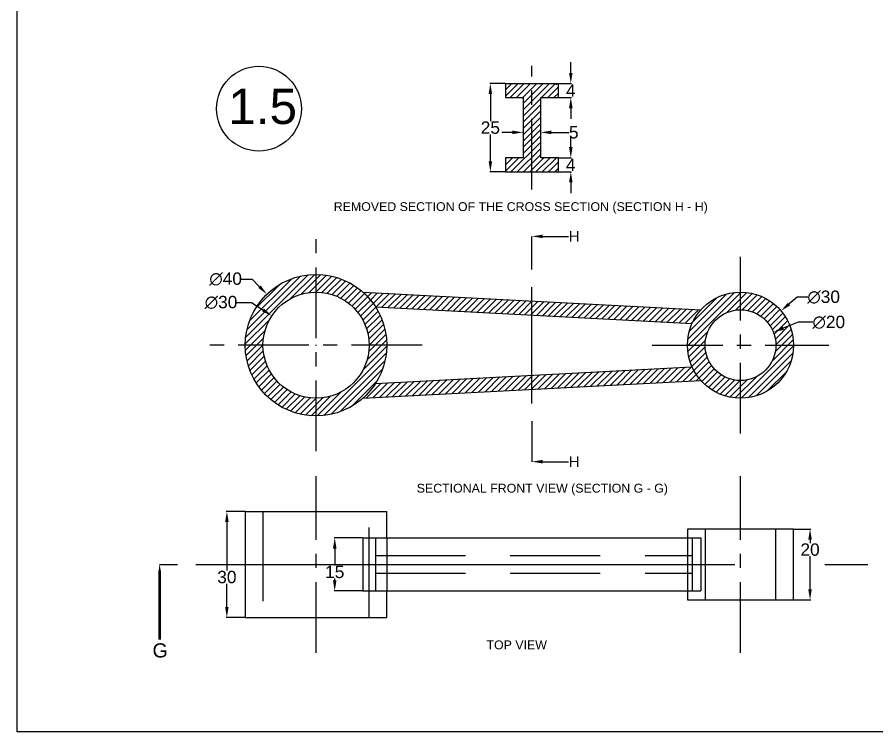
# Model space of a CAD drawing. Header units: inches. Extents: x 0 to 2841, y -1 to 568.
# Drawn here: x 579.6 to 822.6, y 0 to 202.1 of the extents above; entities that cross this region are included whole.
import ezdxf
from ezdxf import colors
from ezdxf.entities.mleader import LeaderData, LeaderLine
from ezdxf.math import Vec2, Vec3

# ---------------------------------------------------------------- set-up
doc = ezdxf.new("R2010")
doc.units = ezdxf.units.IN
doc.header["$LTSCALE"] = 8
doc.header["$MEASUREMENT"] = 0
for name, pattern in [('CENTER2', [28.575, 19.05, -3.175, 3.175, -3.175]), ('CENTERX2', [4, 2.5, -0.5, 0.5, -0.5]), ('HIDDEN2', [4.7625, 3.175, -1.5875])]:
    doc.linetypes.add(name, pattern=pattern)
doc.styles.get("Standard").update_dxf_attribs({"font": 'arial.ttf'})
doc.dimstyles.get("Standard").update_dxf_attribs({"dimtxt": 3.5, "dimasz": 3, "dimexe": 0.18, "dimexo": 0.0625, "dimgap": 0.09, "dimtad": 0, "dimtih": 1, "dimtoh": 1, "dimdec": 0, "dimzin": 0, "dimdsep": 46, "dimtxsty": 'Standard', "dimcen": 0.09, "dimclrd": 3, "dimclre": 3, "dimclrt": 3, "dimadec": 0, "dimazin": 0, "dimtfac": 1, "dimtdec": 0, "dimtofl": 0, "dimtmove": 0, "dimatfit": 3, "dimfxl": 1, "dimtolj": 1, "dimtzin": 0, "dimarcsym": 0})

# ---------------------------------------------------------------- blocks, each defined once
blk = doc.blocks.new('*D106')
at = {"color": 3, "linetype": 'Continuous', "lineweight": -2, "transparency": 16777216}
for p, q in [((719.62, 169.52), (716.62, 169.52)), ((722.62, 169.42), (722.62, 169.7)), ((727.62, 169.42), (727.62, 169.7)), ((730.62, 169.52), (735.7, 169.52))]:
    blk.add_line(p, q, dxfattribs=at)
at = {"color": 3, "linetype": 'Continuous', "transparency": 16777216}
for points in [[(719.62, 170.02), (719.62, 169.02), (722.62, 169.52)], [(730.62, 170.02), (730.62, 169.02), (727.62, 169.52)]]:
    blk.add_solid(points, dxfattribs=at)
at = {"layer": 'Defpoints', "color": 0, "linetype": 'Continuous', "transparency": 16777216}
for p in [(722.62, 169.36), (727.62, 169.52), (727.62, 169.36)]:
    blk.add_point(p, dxfattribs=at)
at = {"color": 3, "linetype": 'Continuous', "transparency": 16777216, "insert": (736.95, 169.52), "char_height": 3.5, "attachment_point": 5}
blk.add_mtext('\\A1;5', dxfattribs=at)
blk = doc.blocks.new('*D107')
at = {"color": 3, "linetype": 'Continuous', "lineweight": -2, "transparency": 16777216}
for p, q in [((736.12, 165.35), (736.12, 168.35)), ((732.68, 162.35), (736.3, 162.35)), ((732.68, 158.35), (736.3, 158.35)), ((736.12, 155.35), (736.12, 152.35))]:
    blk.add_line(p, q, dxfattribs=at)
at = {"color": 3, "linetype": 'Continuous', "transparency": 16777216}
for points in [[(735.62, 165.35), (736.62, 165.35), (736.12, 162.35)], [(735.62, 155.35), (736.62, 155.35), (736.12, 158.35)]]:
    blk.add_solid(points, dxfattribs=at)
at = {"layer": 'Defpoints', "color": 0, "linetype": 'Continuous', "transparency": 16777216}
for p in [(732.62, 162.35), (732.62, 158.35), (736.12, 158.35)]:
    blk.add_point(p, dxfattribs=at)
at = {"color": 3, "linetype": 'Continuous', "transparency": 16777216, "insert": (736.12, 160.35), "char_height": 3.5, "attachment_point": 5}
blk.add_mtext('\\A1;4', dxfattribs=at)
blk = doc.blocks.new('*D111')
at = {"color": 3, "linetype": 'Continuous', "lineweight": -2, "transparency": 16777216}
for p, q in [((800.11, 122.93), (797.82, 120.99)), ((803.11, 122.93), (800.11, 122.93)), ((784.1, 109.26), (784.1, 109.44)), ((784.01, 109.35), (784.19, 109.35))]:
    blk.add_line(p, q, dxfattribs=at)
at = {"color": 3, "linetype": 'Continuous', "transparency": 16777216}
blk.add_solid([(797.5, 121.37), (798.15, 120.61), (795.53, 119.05)], dxfattribs=at)
at = {"layer": 'Defpoints', "color": 0, "linetype": 'Continuous', "transparency": 16777216}
for p in [(795.53, 119.05), (772.66, 99.64)]:
    blk.add_point(p, dxfattribs=at)
at = {"color": 3, "linetype": 'Continuous', "transparency": 16777216, "insert": (807.6, 122.93), "char_height": 3.5, "attachment_point": 5}
blk.add_mtext('\\A1;∅30', dxfattribs=at)
blk = doc.blocks.new('*D112')
at = {"color": 3, "linetype": 'Continuous', "lineweight": -2, "transparency": 16777216}
for p, q in [((800.38, 115.81), (796.18, 114.14)), ((804.55, 115.81), (800.38, 115.81)), ((784.1, 109.26), (784.1, 109.44)), ((784.01, 109.35), (784.19, 109.35))]:
    blk.add_line(p, q, dxfattribs=at)
at = {"color": 3, "linetype": 'Continuous', "transparency": 16777216}
blk.add_solid([(796, 114.61), (796.36, 113.68), (793.39, 113.03)], dxfattribs=at)
at = {"layer": 'Defpoints', "color": 0, "linetype": 'Continuous', "transparency": 16777216}
for p in [(793.39, 113.03), (774.8, 105.66)]:
    blk.add_point(p, dxfattribs=at)
at = {"color": 3, "linetype": 'Continuous', "transparency": 16777216, "insert": (809.05, 115.81), "char_height": 3.5, "attachment_point": 5}
blk.add_mtext('\\A1;∅20', dxfattribs=at)
blk = doc.blocks.new('*D113')
at = {"color": 3, "linetype": 'Continuous', "lineweight": -2, "transparency": 16777216}
for p, q in [((643.04, 128.05), (646.04, 128.05)), ((646.04, 128.05), (648.12, 125.89)), ((664.1, 109.26), (664.1, 109.44)), ((664.01, 109.35), (664.19, 109.35))]:
    blk.add_line(p, q, dxfattribs=at)
at = {"color": 3, "linetype": 'Continuous', "transparency": 16777216}
blk.add_solid([(648.48, 126.24), (647.76, 125.55), (650.21, 123.74)], dxfattribs=at)
at = {"layer": 'Defpoints', "color": 0, "linetype": 'Continuous', "transparency": 16777216}
for p in [(650.21, 123.74), (677.99, 94.96)]:
    blk.add_point(p, dxfattribs=at)
at = {"color": 3, "linetype": 'Continuous', "transparency": 16777216, "insert": (638.55, 128.05), "char_height": 3.5, "attachment_point": 5}
blk.add_mtext('\\A1;∅40', dxfattribs=at)
blk = doc.blocks.new('*D114')
at = {"color": 3, "linetype": 'Continuous', "lineweight": -2, "transparency": 16777216}
for p, q in [((641.73, 121.43), (645.9, 121.43)), ((645.9, 121.43), (649.1, 119.3)), ((664.1, 109.26), (664.1, 109.44)), ((664.01, 109.35), (664.19, 109.35))]:
    blk.add_line(p, q, dxfattribs=at)
at = {"color": 3, "linetype": 'Continuous', "transparency": 16777216}
blk.add_solid([(649.38, 119.72), (648.83, 118.89), (651.6, 117.64)], dxfattribs=at)
at = {"layer": 'Defpoints', "color": 0, "linetype": 'Continuous', "transparency": 16777216}
for p in [(651.6, 117.64), (676.59, 101.05)]:
    blk.add_point(p, dxfattribs=at)
at = {"color": 3, "linetype": 'Continuous', "transparency": 16777216, "insert": (637.24, 121.43), "char_height": 3.5, "attachment_point": 5}
blk.add_mtext('\\A1;∅30', dxfattribs=at)
blk = doc.blocks.new('*D115')
at = {"color": 3, "linetype": 'Continuous', "lineweight": -2, "transparency": 16777216}
for p, q in [((677.26, 54.83), (669.21, 54.83)), ((669.39, 51.83), (669.39, 47.08)), ((669.39, 42.83), (669.39, 43.32)), ((677.26, 39.83), (669.21, 39.83))]:
    blk.add_line(p, q, dxfattribs=at)
at = {"color": 3, "linetype": 'Continuous', "transparency": 16777216}
for points in [[(668.89, 51.83), (669.89, 51.83), (669.39, 54.83)], [(668.89, 42.83), (669.89, 42.83), (669.39, 39.83)]]:
    blk.add_solid(points, dxfattribs=at)
at = {"layer": 'Defpoints', "color": 0, "linetype": 'Continuous', "transparency": 16777216}
for p in [(677.33, 54.83), (669.39, 39.83), (677.33, 39.83)]:
    blk.add_point(p, dxfattribs=at)
at = {"color": 3, "linetype": 'Continuous', "transparency": 16777216, "insert": (669.39, 45.2), "char_height": 3.5, "attachment_point": 5}
blk.add_mtext('\\A1;15', dxfattribs=at)
blk = doc.blocks.new('*D119')
at = {"color": 3, "linetype": 'Continuous', "lineweight": -2, "transparency": 16777216}
for p, q in [((644.03, 62.33), (638.72, 62.33)), ((638.9, 59.33), (638.9, 45.63)), ((638.9, 35.33), (638.9, 41.88)), ((644.03, 32.33), (638.72, 32.33))]:
    blk.add_line(p, q, dxfattribs=at)
at = {"color": 3, "linetype": 'Continuous', "transparency": 16777216}
for points in [[(638.4, 59.33), (639.4, 59.33), (638.9, 62.33)], [(638.4, 35.33), (639.4, 35.33), (638.9, 32.33)]]:
    blk.add_solid(points, dxfattribs=at)
at = {"layer": 'Defpoints', "color": 0, "linetype": 'Continuous', "transparency": 16777216}
for p in [(644.1, 62.33), (638.9, 32.33), (644.1, 32.33)]:
    blk.add_point(p, dxfattribs=at)
at = {"color": 3, "linetype": 'Continuous', "transparency": 16777216, "insert": (638.9, 43.76), "char_height": 3.5, "attachment_point": 5}
blk.add_mtext('\\A1;30', dxfattribs=at)
blk = doc.blocks.new('*D120')
at = {"color": 3, "linetype": 'Continuous', "lineweight": -2, "transparency": 16777216}
for p, q in [((717.56, 183.35), (713.2, 183.35)), ((713.38, 180.35), (713.38, 172.72)), ((713.38, 161.35), (713.38, 168.97)), ((717.56, 158.35), (713.2, 158.35))]:
    blk.add_line(p, q, dxfattribs=at)
at = {"color": 3, "linetype": 'Continuous', "transparency": 16777216}
for points in [[(712.88, 180.35), (713.88, 180.35), (713.38, 183.35)], [(712.88, 161.35), (713.88, 161.35), (713.38, 158.35)]]:
    blk.add_solid(points, dxfattribs=at)
at = {"layer": 'Defpoints', "color": 0, "linetype": 'Continuous', "transparency": 16777216}
for p in [(717.62, 183.35), (713.38, 158.35), (717.62, 158.35)]:
    blk.add_point(p, dxfattribs=at)
at = {"color": 3, "linetype": 'Continuous', "transparency": 16777216, "insert": (713.38, 170.85), "char_height": 3.5, "attachment_point": 5}
blk.add_mtext('\\A1;25', dxfattribs=at)
blk = doc.blocks.new('*D121')
at = {"color": 3, "linetype": 'Continuous', "lineweight": -2, "transparency": 16777216}
for p, q in [((799.16, 57.33), (803.93, 57.33)), ((803.75, 54.33), (803.75, 53.39)), ((803.75, 40.33), (803.75, 49.64)), ((799.16, 37.33), (803.93, 37.33))]:
    blk.add_line(p, q, dxfattribs=at)
at = {"color": 3, "linetype": 'Continuous', "transparency": 16777216}
for points in [[(803.25, 54.33), (804.25, 54.33), (803.75, 57.33)], [(803.25, 40.33), (804.25, 40.33), (803.75, 37.33)]]:
    blk.add_solid(points, dxfattribs=at)
at = {"layer": 'Defpoints', "color": 0, "linetype": 'Continuous', "transparency": 16777216}
for p in [(799.1, 57.33), (799.1, 37.33), (803.75, 37.33)]:
    blk.add_point(p, dxfattribs=at)
at = {"color": 3, "linetype": 'Continuous', "transparency": 16777216, "insert": (803.75, 51.52), "char_height": 3.5, "attachment_point": 5}
blk.add_mtext('\\A1;20', dxfattribs=at)
blk = doc.blocks.new('*D140')
at = {"color": 3, "linetype": 'Continuous', "lineweight": -2, "transparency": 16777216}
for p, q in [((736.12, 186.35), (736.12, 189.35)), ((732.68, 183.35), (736.3, 183.35)), ((732.68, 179.35), (736.3, 179.35)), ((736.12, 176.35), (736.12, 173.35))]:
    blk.add_line(p, q, dxfattribs=at)
at = {"color": 3, "linetype": 'Continuous', "transparency": 16777216}
for points in [[(735.62, 186.35), (736.62, 186.35), (736.12, 183.35)], [(735.62, 176.35), (736.62, 176.35), (736.12, 179.35)]]:
    blk.add_solid(points, dxfattribs=at)
at = {"layer": 'Defpoints', "color": 0, "linetype": 'Continuous', "transparency": 16777216}
for p in [(732.62, 183.35), (736.12, 183.35), (732.62, 179.35)]:
    blk.add_point(p, dxfattribs=at)
at = {"color": 3, "linetype": 'Continuous', "transparency": 16777216, "insert": (736.12, 181.35), "char_height": 3.5, "attachment_point": 5}
blk.add_mtext('\\A1;4', dxfattribs=at)

msp = doc.modelspace()

# ---------------------------------------------------------------- hatches: boundary and pattern name
at = {"linetype": 'Continuous'}
h = msp.add_hatch(dxfattribs=at)
h.set_pattern_fill('ANSI31', color=3, scale=10)
h.set_pattern_definition([(45, (1458.2869, -1018.8217), (-0.8838835, 0.8838835), [])])
h.paths.add_polyline_path([(725.121, 183.347), (717.621, 183.347), (717.621, 179.347), (722.621, 179.347), (722.621, 162.347), (717.621, 162.347), (717.621, 158.347), (725.121, 158.347)])
h.paths.add_polyline_path([(732.621, 183.347), (725.121, 183.347), (725.121, 158.347), (732.621, 158.347), (732.621, 162.347), (727.621, 162.347), (727.621, 179.347), (732.621, 179.347)])
h = msp.add_hatch()
h.set_pattern_fill('ANSI31', color=3)
h.set_pattern_definition([(45, (-1666.8713, -1596.2007), (-2.245064, 2.245064), [])])
h.paths.add_polyline_path([(732.621, 158.739), (725.121, 158.347), (732.621, 158.347)])
h.paths.add_polyline_path([(732.621, 183.347), (725.121, 183.347), (732.621, 182.954)])
h = msp.add_hatch(dxfattribs=at)
h.set_pattern_fill('ANSI31', color=3, scale=10)
h.set_pattern_definition([(45, (1458.2869, -1011.8217), (-0.8838835, 0.8838835), [])])
h.paths.add_polyline_path([(664.097, 129.346), (664.097, 124.346, -0.4142136), (679.097, 109.346), (684.097, 109.346, 0.4142136)])
h.paths.add_polyline_path([(684.097, 109.346), (679.097, 109.346, -0.4142136), (664.097, 94.346), (664.097, 89.346, 0.4142136)])
h.paths.add_polyline_path([(649.097, 109.346), (644.097, 109.346, 0.4142136), (664.097, 89.346), (664.097, 94.346, -0.4142136)])
h.paths.add_polyline_path([(664.097, 124.346), (664.097, 129.346, 0.4142136), (644.097, 109.346), (649.097, 109.346, -0.4142136)])
h.paths.add_polyline_path([(725.121, 121.846), (677.326, 124.346, -0.0694254), (680.926, 120.152), (725.121, 117.841)])
h.paths.add_polyline_path([(725.121, 96.846), (725.121, 100.851), (680.926, 98.54, -0.0694254), (677.326, 94.346)])
h.paths.add_polyline_path([(770.405, 103.22), (725.121, 100.851), (725.121, 96.846), (772.917, 99.346, -0.0774125)])
h.paths.add_polyline_path([(725.121, 121.846), (725.121, 117.841), (770.405, 115.472, -0.0774125), (772.917, 119.346)])
h.paths.add_polyline_path([(774.097, 109.346), (769.097, 109.346, 0.4142136), (784.097, 94.346), (784.097, 99.346, -0.4142136)])
h.paths.add_polyline_path([(784.097, 119.346), (784.097, 124.346, 0.4142136), (769.097, 109.346), (774.097, 109.346, -0.4142136)])
h.paths.add_polyline_path([(784.097, 124.346), (784.097, 119.346, -0.4142136), (794.097, 109.346), (799.097, 109.346, 0.4142136)])
h.paths.add_polyline_path([(799.097, 109.346), (794.097, 109.346, -0.4142136), (784.097, 99.346), (784.097, 94.346, 0.4142136)])

# ---------------------------------------------------------------- linework, layer by layer
at = {"linetype": 'CENTERX2'}
for p, q in [((725.121, 153.347), (725.121, 188.347)), ((664.097, 79.346), (664.097, 139.346)), ((784.097, 84.346), (784.097, 134.346)), ((694.097, 109.346), (634.097, 109.346)), ((759.097, 109.346), (809.097, 109.346)), ((664.097, 22.335), (664.097, 72.335)), ((784.097, 22.335), (784.097, 72.335))]:
    msp.add_line(p, q, dxfattribs=at)
for p, q in [((717.621, 183.347), (717.621, 179.347)), ((732.621, 179.347), (732.621, 183.347)), ((717.621, 179.347), (722.621, 179.347)), ((722.621, 179.347), (722.621, 162.347)), ((727.621, 162.347), (727.621, 179.347)), ((727.621, 179.347), (732.621, 179.347)), ((722.621, 162.347), (717.621, 162.347)), ((717.621, 162.347), (717.621, 158.347)), ((732.621, 162.347), (727.621, 162.347)), ((732.621, 158.347), (732.621, 162.347)), ((717.621, 158.347), (732.621, 158.347)), ((677.326, 124.346), (772.917, 119.346)), ((680.926, 120.152), (770.405, 115.472)), ((680.926, 98.54), (770.405, 103.22)), ((677.326, 94.346), (772.917, 99.346)), ((644.097, 62.335), (684.097, 62.335)), ((644.097, 62.335), (644.097, 32.335)), ((684.097, 54.835), (684.097, 62.335)), ((769.097, 57.335), (769.097, 54.835)), ((799.097, 57.335), (769.097, 57.335)), ((799.097, 37.335), (799.097, 57.335)), ((677.326, 54.835), (677.326, 39.835)), ((677.326, 54.835), (772.917, 54.835)), ((772.864, 54.835), (772.864, 39.835)), ((772.864, 49.835), (772.917, 49.835)), ((772.864, 44.835), (772.917, 44.835)), ((677.326, 39.835), (772.917, 39.835)), ((684.097, 32.335), (684.097, 39.835)), ((769.097, 39.835), (769.097, 37.335)), ((769.097, 37.335), (799.097, 37.335)), ((644.097, 32.335), (684.097, 32.335))]:
    msp.add_line(p, q)
at = {"linetype": 'Continuous'}
msp.add_line((717.621, 183.347), (732.621, 183.347), dxfattribs=at)
at = {"color": 1, "lineweight": 30}
for p, q in [((725.121, 130.779), (725.121, 140.106)), ((725.121, 87.847), (725.121, 76.396)), ((619.897, 47.335), (624.897, 47.335))]:
    msp.add_line(p, q, dxfattribs=at)
at = {"color": 1, "linetype": 'CENTER2', "lineweight": 30}
for p, q in [((725.121, 92.847), (725.121, 125.779)), ((630.121, 47.335), (820.121, 47.335))]:
    msp.add_line(p, q, dxfattribs=at)
at = {"linetype": 'HIDDEN2'}
for p, q in [((649.097, 62.335), (649.097, 32.335)), ((679.097, 32.335), (679.097, 62.335)), ((774.097, 57.335), (774.097, 37.335)), ((794.097, 37.335), (794.097, 57.335)), ((680.926, 54.835), (680.926, 39.835)), ((684.097, 54.835), (684.097, 39.835)), ((769.097, 54.835), (769.097, 39.835)), ((770.405, 54.835), (770.405, 39.835)), ((680.926, 49.835), (770.405, 49.835)), ((680.926, 44.835), (770.405, 44.835))]:
    msp.add_line(p, q, dxfattribs=at)
at = {"linetype": 'Continuous'}
msp.add_lwpolyline([(579.625, 404.203), (1148.25, 404.203), (1148.25, 0), (579.625, 0)], close=True, dxfattribs=at)
at = {"color": 1}
msp.add_lwpolyline([(619.897, 47.335, 0, 2.25, 0), (619.897, 41.085, 0.75, 0.75, 0), (619.897, 26.085, 0.75, 0.75, 0)], format="xyseb", dxfattribs=at)
at = {"linetype": 'Continuous'}
msp.add_circle((647.96, 176.228), 12, dxfattribs=at)
for centre, radius in [((664.097, 109.346), 20), ((664.097, 109.346), 15), ((784.097, 109.346), 15), ((784.097, 109.346), 10)]:
    msp.add_circle(centre, radius)

# ---------------------------------------------------------------- texts
at = {"attachment_point": 1}
for s, width, heights, insert, char_height in [('1.5', 25.87837, [0], (639.324, 181.883), 10), ('{\\C3;REMOVED SECTION OF THE CROSS SECTION (SECTION H - H)}', 109.34586, [9.693], (669.113, 149.775), 2.5), ('{\\C3;SECTIONAL FRONT VIEW (SECTION G - G)}', 73.25313, [3.32], (692.569, 70.148), 2.5), ('{\\C3;TOP VIEW}', 19.99625, [0], (712.293, 25.834), 2.5)]:
    msp.add_mtext_dynamic_manual_height_columns(s, width=width, gutter_width=12.5, heights=heights, dxfattribs=dict(at, insert=insert, char_height=char_height))
at = {"color": 1, "insert": (622.219, 25.027), "char_height": 4, "attachment_point": 3}
msp.add_mtext_dynamic_manual_height_columns('G', width=5.39243, gutter_width=12.5, heights=[0], dxfattribs=at)

# ---------------------------------------------------------------- dimensions: what is measured, and where the dimension line sits
at = {"linetype": 'Continuous'}
for base, p1, p2, picture, middle in [((736.121, 183.347), (732.621, 179.347), (732.621, 183.347), '*D140', (736.121, 181.347)), ((713.381, 158.347), (717.621, 183.347), (717.621, 158.347), '*D120', (713.381, 170.847)), ((736.121, 158.347), (732.621, 162.347), (732.621, 158.347), '*D107', (736.121, 160.347))]:
    dim = msp.add_linear_dim(base=base, p1=p1, p2=p2, angle=90, dimstyle='Standard', dxfattribs=at)
    dim.commit()
    dim.dimension.update_dxf_attribs({"geometry": picture, "text_midpoint": middle})
dim = msp.add_linear_dim(base=(727.621, 169.516), p1=(722.621, 169.361), p2=(727.621, 169.361), dimstyle='Standard', dxfattribs=at)
dim.commit()
dim.dimension.update_dxf_attribs({"geometry": '*D106', "text_midpoint": (736.954, 169.516), "dimtype": 160})
for p1, p2, picture, middle in [((677.987, 94.956), (650.207, 123.736), '*D113', (638.545, 128.053)), ((772.66, 99.641), (795.534, 119.051), '*D111', (807.604, 122.933))]:
    dim = msp.add_diameter_dim_2p(p1=p1, p2=p2, dimstyle='Standard', dxfattribs=at)
    dim.commit()
    dim.dimension.update_dxf_attribs({"geometry": picture, "text_midpoint": middle})
for p1, p2, picture, middle in [((676.593, 101.048), (651.602, 117.644), '*D114', (637.237, 121.43)), ((774.802, 105.657), (793.392, 113.035), '*D112', (809.046, 115.808))]:
    dim = msp.add_diameter_dim_2p(p1=p1, p2=p2, dimstyle='Standard', dxfattribs=at)
    dim.commit()
    dim.dimension.update_dxf_attribs({"geometry": picture, "text_midpoint": middle, "dimtype": 163})
for base, p1, p2, picture, middle in [((638.905, 32.335), (644.097, 62.335), (644.097, 32.335), '*D119', (638.905, 43.756)), ((803.751, 37.335), (799.097, 57.335), (799.097, 37.335), '*D121', (803.751, 51.518)), ((669.386, 39.835), (677.326, 54.835), (677.326, 39.835), '*D115', (669.386, 45.202))]:
    dim = msp.add_linear_dim(base=base, p1=p1, p2=p2, angle=90, dimstyle='Standard', dxfattribs=at)
    dim.commit()
    dim.dimension.update_dxf_attribs({"geometry": picture, "text_midpoint": middle, "dimtype": 160})

# ---------------------------------------------------------------- leaders
at = {"color": 1, "lineweight": 30}
ml = msp.add_multileader_mtext('Standard', dxfattribs=at)
ml.set_content('H', color=3)
ml.set_leader_properties(color=3)
ml.build(insert=Vec2(0, 0))
ml.multileader.update_dxf_attribs({"dogleg_length": 0.36, "arrow_head_size": 3})
ctx = ml.context
ctx.base_point, ctx.char_height, ctx.arrow_head_size, ctx.landing_gap_size, ctx.plane_origin = Vec3(735.481, 140.106), 3, 3, 0.09, Vec3(725.121, 140.106)
notes = []
notes.append((ctx, [(0, (1, 1, 0), (735.121, 140.106), (1, 0), 0.36, [(0, [(725.121, 140.106)], 0, [])])]))
ctx.mtext.insert, ctx.mtext.flow_direction = Vec3(735.571, 141.606), 5
ml = msp.add_multileader_mtext('Standard', dxfattribs=at)
ml.set_content('H', color=3)
ml.set_leader_properties(color=3)
ml.build(insert=Vec2(0, 0))
ml.multileader.update_dxf_attribs({"dogleg_length": 0.36, "arrow_head_size": 3})
ctx = ml.context
ctx.base_point, ctx.char_height, ctx.arrow_head_size, ctx.landing_gap_size, ctx.plane_origin = Vec3(735.481, 76.396), 3, 3, 0.09, Vec3(725.121, 76.396)
notes.append((ctx, [(0, (1, 1, 0), (735.121, 76.396), (1, 0), 0.36, [(0, [(725.121, 76.396)], 0, [])])]))
ctx.mtext.insert, ctx.mtext.flow_direction = Vec3(735.571, 77.896), 5
for ctx, leaders in notes:
    for number, flags, end, landing, length, lines in leaders:
        leader = LeaderData()
        leader.index, (leader.has_last_leader_line, leader.has_dogleg_vector, leader.attachment_direction) = number, flags
        leader.last_leader_point, leader.dogleg_vector, leader.dogleg_length = Vec3(end), Vec3(landing), length
        for number, points, colour, breaks in lines:
            line = LeaderLine()
            line.index, line.vertices, line.color, line.breaks = number, Vec3.list(points), colors.encode_raw_color(colour), breaks
            leader.lines.append(line)
        ctx.leaders.append(leader)

doc.saveas('drawing.dxf')
